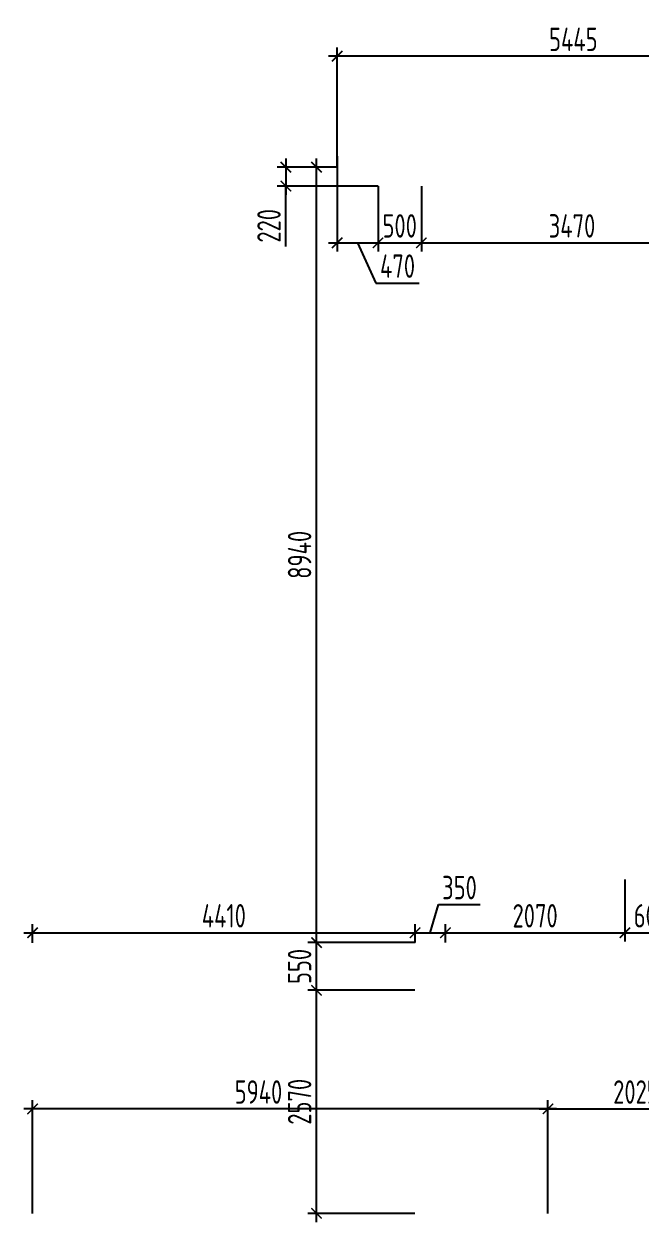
# Model space of a CAD drawing. Header units: millimetres. Extents: x -180271 to 536090, y 55086 to 131231.
# Drawn here: x 460994 to 468095, y 106471 to 120282 of the extents above; entities that cross this region are included whole.
import ezdxf

# ---------------------------------------------------------------- set-up
doc = ezdxf.new("R2010")
doc.units = ezdxf.units.MM
doc.layers.add('РАЗМЕРЫ КРОВЛИ ОВ', color=204, linetype='Continuous')
doc.styles.add('ISOCPEUR', font='isocpeur.ttf', dxfattribs={"width": 0.7})
doc.dimstyles.new('R_100', dxfattribs={"dimtxt": 270, "dimasz": 120, "dimexe": 100, "dimexo": 0, "dimgap": 60, "dimtad": 1, "dimdec": 0, "dimrnd": 5, "dimzin": 0, "dimdsep": 46, "dimtxsty": 'ISOCPEUR', "dimblk": 'ARCHTICK', "dimcen": 0, "dimdle": 100, "dimclrd": 256, "dimclre": 256, "dimclrt": 256, "dimadec": 0, "dimazin": 0, "dimtfac": 2, "dimtdec": 0, "dimtofl": 0, "dimtmove": 1, "dimatfit": 3, "dimfxl": 1, "dimtvp": 3, "dimtolj": 1, "dimtzin": 0, "dimarcsym": 0})

# ---------------------------------------------------------------- blocks, each defined once
blk = doc.blocks.new('_ArchTick')
at = {"color": 0, "linetype": 'ByBlock', "const_width": 0.15}
blk.add_lwpolyline([(-0.5, -0.5), (0.5, 0.5)], dxfattribs=at)
blk = doc.blocks.new('*D3930')
at = {"layer": 'РАЗМЕРЫ КРОВЛИ ОВ', "lineweight": -2, "transparency": 16777216}
for p, q in [((467034, 106571), (467034, 107875)), ((469061, 107405), (469061, 107875)), ((466934, 107775), (469161, 107775))]:
    blk.add_line(p, q, dxfattribs=at)
at = {"layer": 'РАЗМЕРЫ КРОВЛИ ОВ', "lineweight": -2, "transparency": 16777216, "xscale": 120, "yscale": 120, "zscale": 120, "rotation": 180}
blk.add_blockref('_ArchTick', (467034, 107775), dxfattribs=at)
at = {"layer": 'РАЗМЕРЫ КРОВЛИ ОВ', "lineweight": -2, "transparency": 16777216, "xscale": 120, "yscale": 120, "zscale": 120}
blk.add_blockref('_ArchTick', (469061, 107775), dxfattribs=at)
at = {"layer": 'РАЗМЕРЫ КРОВЛИ ОВ', "transparency": 16777216, "insert": (468048, 107970), "char_height": 270, "attachment_point": 5, "style": 'ISOCPEUR'}
blk.add_mtext('\\A1;2025', dxfattribs=at)
blk = doc.blocks.new('*D3933')
at = {"layer": 'РАЗМЕРЫ КРОВЛИ ОВ', "lineweight": -2, "transparency": 16777216}
for p, q in [((460994, 109806), (465602, 109806)), ((461094, 109688), (461094, 109906)), ((465502, 109692), (465502, 109906))]:
    blk.add_line(p, q, dxfattribs=at)
at = {"layer": 'РАЗМЕРЫ КРОВЛИ ОВ', "lineweight": -2, "transparency": 16777216, "xscale": 120, "yscale": 120, "zscale": 120, "rotation": 180}
blk.add_blockref('_ArchTick', (461094, 109806), dxfattribs=at)
at = {"layer": 'РАЗМЕРЫ КРОВЛИ ОВ', "lineweight": -2, "transparency": 16777216, "xscale": 120, "yscale": 120, "zscale": 120}
blk.add_blockref('_ArchTick', (465502, 109806), dxfattribs=at)
at = {"layer": 'РАЗМЕРЫ КРОВЛИ ОВ', "transparency": 16777216, "insert": (463298, 110001), "char_height": 270, "attachment_point": 5, "style": 'ISOCPEUR'}
blk.add_mtext('\\A1;4410', dxfattribs=at)
blk = doc.blocks.new('*D3934')
at = {"layer": 'РАЗМЕРЫ КРОВЛИ ОВ', "lineweight": -2, "transparency": 16777216}
for p, q in [((465677, 109806), (465774, 110131)), ((465774, 110131), (466253, 110131)), ((465402, 109806), (465952, 109806)), ((465502, 109692), (465502, 109906)), ((465852, 109692), (465852, 109906))]:
    blk.add_line(p, q, dxfattribs=at)
at = {"layer": 'РАЗМЕРЫ КРОВЛИ ОВ', "lineweight": -2, "transparency": 16777216, "xscale": 120, "yscale": 120, "zscale": 120, "rotation": 180}
blk.add_blockref('_ArchTick', (465502, 109806), dxfattribs=at)
at = {"layer": 'РАЗМЕРЫ КРОВЛИ ОВ', "lineweight": -2, "transparency": 16777216, "xscale": 120, "yscale": 120, "zscale": 120}
blk.add_blockref('_ArchTick', (465852, 109806), dxfattribs=at)
at = {"layer": 'РАЗМЕРЫ КРОВЛИ ОВ', "transparency": 16777216, "insert": (466014, 110326), "char_height": 270, "attachment_point": 5, "style": 'ISOCPEUR'}
blk.add_mtext('\\A1;350', dxfattribs=at)
blk = doc.blocks.new('*D3935')
at = {"layer": 'РАЗМЕРЫ КРОВЛИ ОВ', "lineweight": -2, "transparency": 16777216}
for p, q in [((467920, 110418), (467920, 109706)), ((465752, 109806), (468020, 109806)), ((465852, 109692), (465852, 109906))]:
    blk.add_line(p, q, dxfattribs=at)
at = {"layer": 'РАЗМЕРЫ КРОВЛИ ОВ', "lineweight": -2, "transparency": 16777216, "xscale": 120, "yscale": 120, "zscale": 120, "rotation": 180}
blk.add_blockref('_ArchTick', (465852, 109806), dxfattribs=at)
at = {"layer": 'РАЗМЕРЫ КРОВЛИ ОВ', "lineweight": -2, "transparency": 16777216, "xscale": 120, "yscale": 120, "zscale": 120}
blk.add_blockref('_ArchTick', (467920, 109806), dxfattribs=at)
at = {"layer": 'РАЗМЕРЫ КРОВЛИ ОВ', "transparency": 16777216, "insert": (466886, 110001), "char_height": 270, "attachment_point": 5, "style": 'ISOCPEUR'}
blk.add_mtext('\\A1;2070', dxfattribs=at)
blk = doc.blocks.new('*D3936')
at = {"layer": 'РАЗМЕРЫ КРОВЛИ ОВ', "lineweight": -2, "transparency": 16777216}
for p, q in [((467920, 110418), (467920, 109706)), ((468520, 110418), (468520, 109706)), ((467820, 109806), (468620, 109806))]:
    blk.add_line(p, q, dxfattribs=at)
at = {"layer": 'РАЗМЕРЫ КРОВЛИ ОВ', "lineweight": -2, "transparency": 16777216, "xscale": 120, "yscale": 120, "zscale": 120, "rotation": 180}
blk.add_blockref('_ArchTick', (467920, 109806), dxfattribs=at)
at = {"layer": 'РАЗМЕРЫ КРОВЛИ ОВ', "lineweight": -2, "transparency": 16777216, "xscale": 120, "yscale": 120, "zscale": 120}
blk.add_blockref('_ArchTick', (468520, 109806), dxfattribs=at)
at = {"layer": 'РАЗМЕРЫ КРОВЛИ ОВ', "transparency": 16777216, "insert": (468220, 110001), "char_height": 270, "attachment_point": 5, "style": 'ISOCPEUR'}
blk.add_mtext('\\A1;600', dxfattribs=at)
blk = doc.blocks.new('*D3944')
at = {"layer": 'РАЗМЕРЫ КРОВЛИ ОВ', "lineweight": -2, "transparency": 16777216}
for p, q in [((465500, 109142), (464266, 109142)), ((464366, 106471), (464366, 109242)), ((465500, 106571), (464266, 106571))]:
    blk.add_line(p, q, dxfattribs=at)
at = {"layer": 'РАЗМЕРЫ КРОВЛИ ОВ', "lineweight": -2, "transparency": 16777216, "xscale": 120, "yscale": 120, "zscale": 120}
for p, rotation in [((464366, 109142), 90), ((464366, 106571), 270)]:
    blk.add_blockref('_ArchTick', p, dxfattribs=dict(at, rotation=rotation))
at = {"layer": 'РАЗМЕРЫ КРОВЛИ ОВ', "transparency": 16777216, "insert": (464171, 107857), "char_height": 270, "attachment_point": 5, "rotation": 90, "style": 'ISOCPEUR'}
blk.add_mtext('\\A1;2570', dxfattribs=at)
blk = doc.blocks.new('*D3945')
at = {"layer": 'РАЗМЕРЫ КРОВЛИ ОВ', "lineweight": -2, "transparency": 16777216}
for p, q in [((465502, 109692), (464266, 109692)), ((464366, 109042), (464366, 109792)), ((465500, 109142), (464266, 109142))]:
    blk.add_line(p, q, dxfattribs=at)
at = {"layer": 'РАЗМЕРЫ КРОВЛИ ОВ', "lineweight": -2, "transparency": 16777216, "xscale": 120, "yscale": 120, "zscale": 120}
for p, rotation in [((464366, 109692), 90), ((464366, 109142), 270)]:
    blk.add_blockref('_ArchTick', p, dxfattribs=dict(at, rotation=rotation))
at = {"layer": 'РАЗМЕРЫ КРОВЛИ ОВ', "transparency": 16777216, "insert": (464171, 109417), "char_height": 270, "attachment_point": 5, "rotation": 90, "style": 'ISOCPEUR'}
blk.add_mtext('\\A1;550', dxfattribs=at)
blk = doc.blocks.new('*D3946')
at = {"layer": 'РАЗМЕРЫ КРОВЛИ ОВ', "lineweight": -2, "transparency": 16777216}
for p, q in [((464366, 109592), (464366, 118731)), ((464604, 118631), (464266, 118631)), ((465502, 109692), (464266, 109692))]:
    blk.add_line(p, q, dxfattribs=at)
at = {"layer": 'РАЗМЕРЫ КРОВЛИ ОВ', "lineweight": -2, "transparency": 16777216, "xscale": 120, "yscale": 120, "zscale": 120}
for p, rotation in [((464366, 118631), 90), ((464366, 109692), 270)]:
    blk.add_blockref('_ArchTick', p, dxfattribs=dict(at, rotation=rotation))
at = {"layer": 'РАЗМЕРЫ КРОВЛИ ОВ', "transparency": 16777216, "insert": (464171, 114162), "char_height": 270, "attachment_point": 5, "rotation": 90, "style": 'ISOCPEUR'}
blk.add_mtext('\\A1;8940', dxfattribs=at)
blk = doc.blocks.new('*D3947')
at = {"layer": 'РАЗМЕРЫ КРОВЛИ ОВ', "lineweight": -2, "transparency": 16777216}
for p, q in [((464604, 118757), (464604, 117659)), ((465075, 118413), (465075, 117659)), ((464504, 117759), (465175, 117759)), ((464840, 117759), (465051, 117295)), ((465051, 117295), (465549, 117295))]:
    blk.add_line(p, q, dxfattribs=at)
at = {"layer": 'РАЗМЕРЫ КРОВЛИ ОВ', "lineweight": -2, "transparency": 16777216, "xscale": 120, "yscale": 120, "zscale": 120, "rotation": 180}
blk.add_blockref('_ArchTick', (464604, 117759), dxfattribs=at)
at = {"layer": 'РАЗМЕРЫ КРОВЛИ ОВ', "lineweight": -2, "transparency": 16777216, "xscale": 120, "yscale": 120, "zscale": 120}
blk.add_blockref('_ArchTick', (465075, 117759), dxfattribs=at)
at = {"layer": 'РАЗМЕРЫ КРОВЛИ ОВ', "transparency": 16777216, "insert": (465300, 117490), "char_height": 270, "attachment_point": 5, "style": 'ISOCPEUR'}
blk.add_mtext('\\A1;470', dxfattribs=at)
blk = doc.blocks.new('*D3948')
at = {"layer": 'РАЗМЕРЫ КРОВЛИ ОВ', "lineweight": -2, "transparency": 16777216}
for p, q in [((465075, 118413), (465075, 117659)), ((465575, 118413), (465575, 117659)), ((464975, 117759), (465675, 117759))]:
    blk.add_line(p, q, dxfattribs=at)
at = {"layer": 'РАЗМЕРЫ КРОВЛИ ОВ', "lineweight": -2, "transparency": 16777216, "xscale": 120, "yscale": 120, "zscale": 120, "rotation": 180}
blk.add_blockref('_ArchTick', (465075, 117759), dxfattribs=at)
at = {"layer": 'РАЗМЕРЫ КРОВЛИ ОВ', "lineweight": -2, "transparency": 16777216, "xscale": 120, "yscale": 120, "zscale": 120}
blk.add_blockref('_ArchTick', (465575, 117759), dxfattribs=at)
at = {"layer": 'РАЗМЕРЫ КРОВЛИ ОВ', "transparency": 16777216, "insert": (465325, 117954), "char_height": 270, "attachment_point": 5, "style": 'ISOCPEUR'}
blk.add_mtext('\\A1;500', dxfattribs=at)
blk = doc.blocks.new('*D3949')
at = {"layer": 'РАЗМЕРЫ КРОВЛИ ОВ', "lineweight": -2, "transparency": 16777216}
for p, q in [((469047, 118551), (469047, 117659)), ((465575, 118413), (465575, 117659)), ((465475, 117759), (469147, 117759))]:
    blk.add_line(p, q, dxfattribs=at)
at = {"layer": 'РАЗМЕРЫ КРОВЛИ ОВ', "lineweight": -2, "transparency": 16777216, "xscale": 120, "yscale": 120, "zscale": 120, "rotation": 180}
blk.add_blockref('_ArchTick', (465575, 117759), dxfattribs=at)
at = {"layer": 'РАЗМЕРЫ КРОВЛИ ОВ', "lineweight": -2, "transparency": 16777216, "xscale": 120, "yscale": 120, "zscale": 120}
blk.add_blockref('_ArchTick', (469047, 117759), dxfattribs=at)
at = {"layer": 'РАЗМЕРЫ КРОВЛИ ОВ', "transparency": 16777216, "insert": (467311, 117954), "char_height": 270, "attachment_point": 5, "style": 'ISOCPEUR'}
blk.add_mtext('\\A1;3470', dxfattribs=at)
blk = doc.blocks.new('*D3955')
at = {"layer": 'РАЗМЕРЫ КРОВЛИ ОВ', "lineweight": -2, "transparency": 16777216}
for p, q in [((464013, 118731), (464013, 118313)), ((464604, 118631), (463913, 118631)), ((465075, 118413), (463913, 118413)), ((464013, 117715), (464013, 118413))]:
    blk.add_line(p, q, dxfattribs=at)
at = {"layer": 'РАЗМЕРЫ КРОВЛИ ОВ', "lineweight": -2, "transparency": 16777216, "xscale": 120, "yscale": 120, "zscale": 120}
for p, rotation in [((464013, 118631), 90), ((464013, 118413), 270)]:
    blk.add_blockref('_ArchTick', p, dxfattribs=dict(at, rotation=rotation))
at = {"layer": 'РАЗМЕРЫ КРОВЛИ ОВ', "transparency": 16777216, "insert": (463818, 117955), "char_height": 270, "attachment_point": 5, "rotation": 90, "style": 'ISOCPEUR'}
blk.add_mtext('\\A1;220', dxfattribs=at)
blk = doc.blocks.new('*D3963')
at = {"layer": 'РАЗМЕРЫ КРОВЛИ ОВ', "lineweight": -2, "transparency": 16777216}
for p, q in [((470147, 119910), (464504, 119910)), ((464604, 118631), (464604, 120010)), ((470047, 118826), (470047, 120010))]:
    blk.add_line(p, q, dxfattribs=at)
at = {"layer": 'РАЗМЕРЫ КРОВЛИ ОВ', "lineweight": -2, "transparency": 16777216, "xscale": 120, "yscale": 120, "zscale": 120, "rotation": 180}
blk.add_blockref('_ArchTick', (464604, 119910), dxfattribs=at)
at = {"layer": 'РАЗМЕРЫ КРОВЛИ ОВ', "lineweight": -2, "transparency": 16777216, "xscale": 120, "yscale": 120, "zscale": 120}
blk.add_blockref('_ArchTick', (470047, 119910), dxfattribs=at)
at = {"layer": 'РАЗМЕРЫ КРОВЛИ ОВ', "transparency": 16777216, "insert": (467326, 120105), "char_height": 270, "attachment_point": 5, "style": 'ISOCPEUR'}
blk.add_mtext('\\A1;5445', dxfattribs=at)
blk = doc.blocks.new('*D3964')
at = {"layer": 'РАЗМЕРЫ КРОВЛИ ОВ', "lineweight": -2, "transparency": 16777216}
for p, q in [((461094, 106571), (461094, 107875)), ((467034, 106571), (467034, 107875)), ((467134, 107775), (460994, 107775))]:
    blk.add_line(p, q, dxfattribs=at)
at = {"layer": 'РАЗМЕРЫ КРОВЛИ ОВ', "lineweight": -2, "transparency": 16777216, "xscale": 120, "yscale": 120, "zscale": 120, "rotation": 180}
blk.add_blockref('_ArchTick', (461094, 107775), dxfattribs=at)
at = {"layer": 'РАЗМЕРЫ КРОВЛИ ОВ', "lineweight": -2, "transparency": 16777216, "xscale": 120, "yscale": 120, "zscale": 120}
blk.add_blockref('_ArchTick', (467034, 107775), dxfattribs=at)
at = {"layer": 'РАЗМЕРЫ КРОВЛИ ОВ', "transparency": 16777216, "insert": (463697, 107970), "char_height": 270, "attachment_point": 5, "style": 'ISOCPEUR'}
blk.add_mtext('\\A1;5940', dxfattribs=at)

msp = doc.modelspace()

# ---------------------------------------------------------------- dimensions: what is measured, and where the dimension line sits
at = {"layer": 'РАЗМЕРЫ КРОВЛИ ОВ'}
for base, p1, p2, picture, middle in [((464604, 119909.8), (470047.1, 118825.7), (464604, 118630.7), '*D3963', (467325.5, 120104.8)), ((469047.1, 117759.3), (465575.4, 118412.9), (469047.1, 118550.7), '*D3949', (467311.3, 117954.3)), ((465575.4, 117759.3), (465075.4, 118412.9), (465575.4, 118412.9), '*D3948', (465325.4, 117954.3)), ((465851.8, 109806.4), (465501.8, 109692.4), (465851.8, 109692.4), '*D3934', (465834.3, 110326.4)), ((467920.328, 109806.4042), (465851.7702, 109692.412), (467920.328, 110417.801), '*D3935', (466886.0491, 110001.4042)), ((468520.3, 109806.4), (467920.3, 110417.8), (468520.3, 110417.8), '*D3936', (468220.3, 110001.4)), ((465501.8, 109806.4), (461094.2, 109688), (465501.8, 109692.4), '*D3933', (463298, 110001.4)), ((469061, 107774.6), (467034.1, 106570.7), (469061, 107404.9), '*D3930', (468047.6, 107969.6))]:
    dim = msp.add_linear_dim(base=base, p1=p1, p2=p2, dimstyle='R_100', override={"dimpost": '\\X'}, dxfattribs=at)
    dim.commit()
    dim.dimension.update_dxf_attribs({"geometry": picture, "text_midpoint": middle})
dim = msp.add_linear_dim(base=(464012.6, 118412.9), p1=(464604, 118630.7), p2=(465075.4, 118412.9), angle=90, dimstyle='R_100', override={"dimpost": '\\X'}, dxfattribs=at)
dim.commit()
dim.dimension.update_dxf_attribs({"geometry": '*D3955', "text_midpoint": (463944.6, 117955), "dimtype": 160})
for base, p1, p2, picture, middle in [((464365.9, 118630.7), (465501.8, 109692.4), (464604, 118630.7), '*D3946', (464170.9, 114161.5)), ((464365.9, 109692.4), (465500.3, 109142.4), (465501.8, 109692.4), '*D3945', (464170.9, 109417.4)), ((464365.9, 109142.4), (465500.3, 106570.7), (465500.3, 109142.4), '*D3944', (464170.9, 107856.5))]:
    dim = msp.add_linear_dim(base=base, p1=p1, p2=p2, angle=90, dimstyle='R_100', override={"dimpost": '\\X'}, dxfattribs=at)
    dim.commit()
    dim.dimension.update_dxf_attribs({"geometry": picture, "text_midpoint": middle})
for base, p1, p2, picture, middle in [((465075.4, 117759.3), (464604, 118757), (465075.4, 118412.9), '*D3947', (465110.8, 117295.3)), ((461094.2, 107774.6), (467034.1, 106570.7), (461094.2, 106570.7), '*D3964', (463697.4, 107774.6))]:
    dim = msp.add_linear_dim(base=base, p1=p1, p2=p2, dimstyle='R_100', override={"dimpost": '\\X'}, dxfattribs=at)
    dim.commit()
    dim.dimension.update_dxf_attribs({"geometry": picture, "text_midpoint": middle, "dimtype": 160})

doc.saveas('drawing.dxf')
